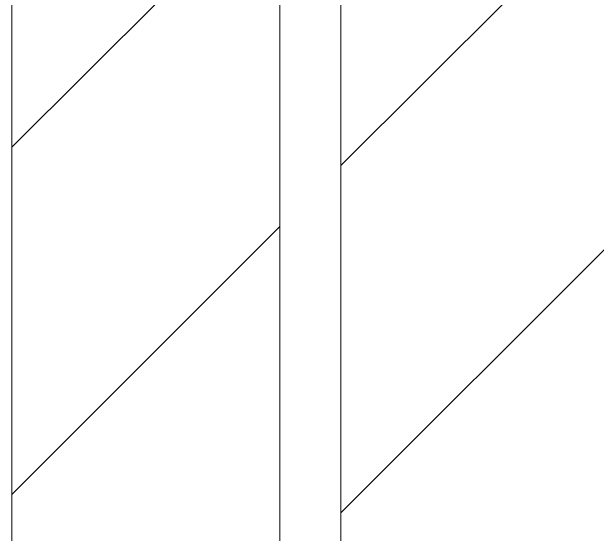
# Model space of a CAD drawing. Header units: millimetres. Extents: x -7229 to 196340, y -8553 to 29000.
# Drawn here: x 84480 to 84960.3, y 23431 to 23860 of the extents above; entities that cross this region are included whole.
import ezdxf

# ---------------------------------------------------------------- set-up
doc = ezdxf.new("R2010")
doc.units = ezdxf.units.MM
doc.layers.add('I-WALL', color=7, linetype='Continuous', lineweight=5)
pattern_1 = [(45, (0, 0), (-285.1231, 285.1231), []), (45, (285.12, 0), (-285.1231, 285.1231), [504.031, -100.806, 16.764, -84.042])]

msp = doc.modelspace()

# ---------------------------------------------------------------- hatches: boundary and pattern name
at = {"layer": 'I-WALL'}
h = msp.add_hatch(dxfattribs=at)
h.set_pattern_fill('FP_1', color=256, style=0, pattern_type=2)
h.set_pattern_definition(pattern_1)
h.paths.add_polyline_path([(84870, 21680), (84970, 21680), (84970, 27100), (84750, 27100), (84750, 21680)])
h = msp.add_hatch(dxfattribs=at)
h.set_pattern_fill('FP_1', color=256, style=0, pattern_type=2)
h.set_pattern_definition(pattern_1)
h.paths.add_polyline_path([(84488.84, 23200), (84700, 23200), (84700, 26600), (84480, 26600), (84480, 23200)])

# ---------------------------------------------------------------- linework, layer by layer
for p, q in [((84750, 27100), (84750, 21680)), ((84480, 26600), (84480, 23200)), ((84700, 23200), (84700, 26600))]:
    msp.add_line(p, q, dxfattribs=at)

doc.saveas('drawing.dxf')
